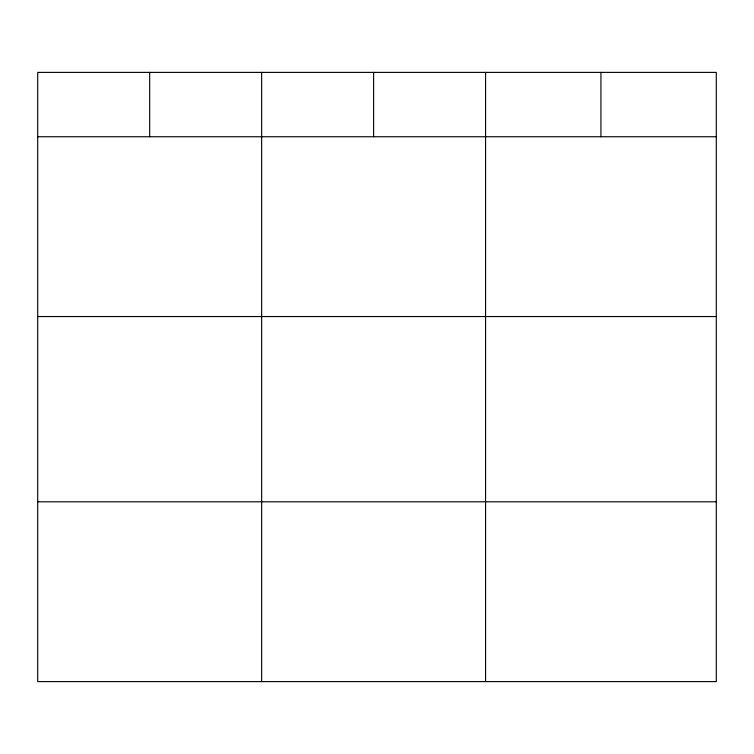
<?xml version="1.0" encoding="UTF-8"?>
<svg xmlns="http://www.w3.org/2000/svg" width="754" height="754" viewBox="0 0 754 754"><rect width="100%" height="100%" fill="white"/><g stroke="black" fill="none" stroke-linecap="round" stroke-linejoin="round"><path stroke-width="1.13" d="M716.3 316.548L716.3 72.393L37.7 72.393L37.7 681.607L716.3 681.607L716.3 316.548L37.7 316.548M37.7 136.747L716.3 136.747M37.7 501.806L716.3 501.806M600.938 72.393L600.938 136.747M485.576 72.393L485.576 681.607M373.607 72.393L373.607 136.747M261.638 72.393L261.638 681.607M149.669 72.393L149.669 136.747"/></g></svg>
